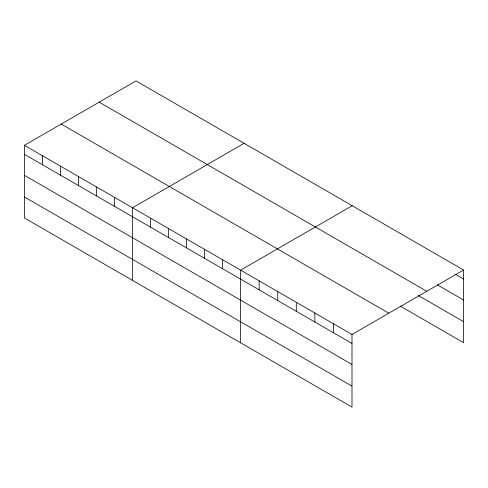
<?xml version="1.0" encoding="UTF-8"?>
<svg xmlns="http://www.w3.org/2000/svg" width="488" height="488" viewBox="0 0 488 488"><rect width="100%" height="100%" fill="white"/><g stroke="black" fill="none" stroke-linecap="round" stroke-linejoin="round"><path stroke-width="0.73" d="M24.4 145.333L351.994 334.463L351.994 407.102L24.4 217.971L24.4 145.333L136.006 80.898L463.6 270.029L463.6 342.668L400.227 306.08M244.116 143.307L132.504 207.748L132.504 280.386M352.22 205.722L240.608 270.163L240.608 342.802M351.994 334.463L463.6 270.029M455.28 274.207L463.6 279.008M437.358 284.864L463.6 300.016M99.18 102.157L426.768 291.293M418.149 295.423L463.6 321.659M61.232 124.068L388.82 313.204M24.4 154.312L351.994 343.448M24.4 175.32L351.994 364.451M24.4 196.963L351.994 386.1M333.426 323.745L333.426 332.731M314.864 313.028L314.864 322.013M296.301 302.31L296.301 311.295M277.739 291.598L277.739 300.577M259.177 280.881L259.177 289.86M222.595 259.756L222.595 268.742M204.576 249.356L204.576 258.335M186.556 238.955L186.556 247.934M168.543 228.549L168.543 237.534M150.524 218.148L150.524 227.127M114.485 197.341L114.485 206.326M96.472 186.941L96.472 195.92M78.452 176.54L78.452 185.519M60.433 166.14L60.433 175.119M42.419 155.733L42.419 164.718"/></g></svg>
